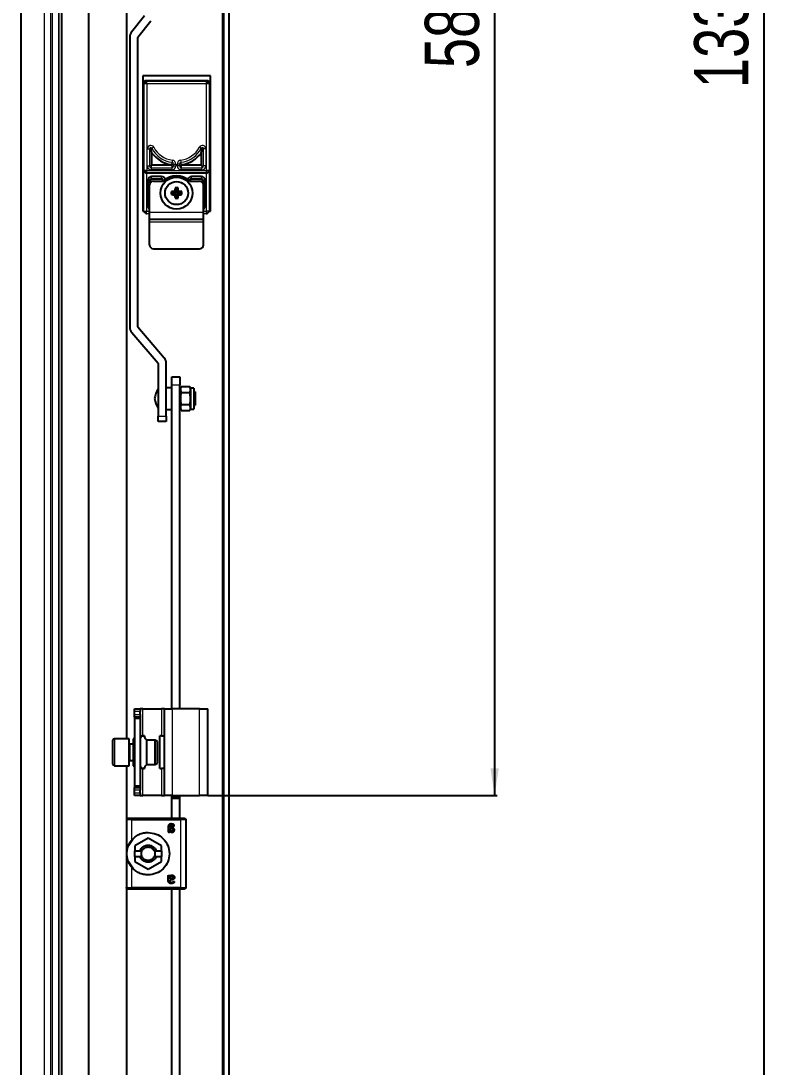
# Model space of a CAD drawing. Header units: millimetres. Extents: x -560 to 1716, y -1079 to 978.
# Drawn here: x 1440.2 to 1716.2, y -408.9 to -22.3 of the extents above; entities that cross this region are included whole.
import ezdxf

# ---------------------------------------------------------------- set-up
doc = ezdxf.new("R2010")
doc.units = ezdxf.units.MM
doc.layers.add('FORMAT', color=7, linetype='Continuous')
doc.styles.add('SLDTEXTSTYLE0', font='TXT', dxfattribs={"width": 0.75})
doc.dimstyles.new('SLDDIMSTYLE0', dxfattribs={"dimtxt": 20, "dimasz": 10, "dimexe": 0, "dimexo": 0.0625, "dimgap": 5, "dimtad": 2, "dimdec": 1, "dimrnd": 1e-09, "dimzin": 12, "dimdsep": 46, "dimtxsty": 'SLDTEXTSTYLE0', "dimsah": 1, "dimcen": 0.09, "dimadec": 0, "dimazin": 3, "dimtfac": 1, "dimtofl": 0, "dimtmove": 0, "dimatfit": 3, "dimfxl": 0, "dimfrac": 2, "dimtolj": 1, "dimtzin": 12, "dimarcsym": 0})

# ---------------------------------------------------------------- blocks, each defined once
blk = doc.blocks.new('_D_8')
at = {"layer": 'FORMAT'}
for p, q in [((1509.18, 648.44), (1715.68, 648.44)), ((1714.68, 648.44), (1714.68, -683.56)), ((1509.18, -683.56), (1715.68, -683.56))]:
    blk.add_line(p, q, dxfattribs=at)
for points in [[(1714.68, 648.44), (1713.14, 638.44), (1716.22, 638.44)], [(1714.68, -683.56), (1716.22, -673.56), (1713.14, -673.56)]]:
    blk.add_solid(points, dxfattribs=at)
at = {"layer": 'FORMAT', "insert": (1688.9, -47.11), "char_height": 20, "attachment_point": 1, "rotation": 90, "style": 'SLDTEXTSTYLE0'}
blk.add_mtext('1332', dxfattribs=at)
blk = doc.blocks.new('_D_11')
at = {"layer": 'FORMAT'}
for p, q in [((1509.18, 273.44), (1616.18, 273.44)), ((1615.18, 273.44), (1615.18, -308.56)), ((1509.18, -308.56), (1616.18, -308.56))]:
    blk.add_line(p, q, dxfattribs=at)
for points in [[(1615.18, 273.44), (1613.64, 263.44), (1616.72, 263.44)], [(1615.18, -308.56), (1616.72, -298.56), (1613.64, -298.56)]]:
    blk.add_solid(points, dxfattribs=at)
at = {"layer": 'FORMAT', "insert": (1589.4, -39.72), "char_height": 20, "attachment_point": 1, "rotation": 90, "style": 'SLDTEXTSTYLE0'}
blk.add_mtext('582', dxfattribs=at)

msp = doc.modelspace()

# ---------------------------------------------------------------- linework, layer by layer
at = {"color": 7, "linetype": 'Continuous', "lineweight": 25}
for p, q in [((1515.17, -795.06), (1515.17, 759.94)), ((1517.17, -795.06), (1517.17, 759.94)), ((1465.17, 726.94), (1465.17, -762.06)), ((1455.17, 697.44), (1455.17, -732.56)), ((1440.17, 682.44), (1440.17, -717.56)), ((1479.17, 252.44), (1479.17, -287.56)), ((1485.83, -20.41), (1481.07, -26.38)), ((1483.42, -28.25), (1488.18, -22.28)), ((1480.37, -28.38), (1480.37, -135.36)), ((1483.37, -135.36), (1483.37, -28.38)), ((1510.17, -42.56), (1485.17, -42.56)), ((1485.17, -42.56), (1485.17, -92.56)), ((1485.36, -92.56), (1485.36, -45.24)), ((1486.36, -44.24), (1508.99, -44.24)), ((1509.99, -45.24), (1509.99, -92.56)), ((1510.17, -92.56), (1510.17, -42.56)), ((1488.58, -71.12), (1488.12, -69.56)), ((1506.77, -71.12), (1507.22, -69.56)), ((1488.58, -75.6), (1488.58, -71.12)), ((1506.77, -71.12), (1506.77, -75.6)), ((1488.58, -75.6), (1488.32, -75.86)), ((1495.67, -75.6), (1488.58, -75.6)), ((1495.67, -75.41), (1495.92, -75.19)), ((1495.67, -75.41), (1495.67, -75.6)), ((1495.67, -75.6), (1495.92, -75.86)), ((1499.68, -75.41), (1499.42, -75.19)), ((1499.68, -75.6), (1499.42, -75.86)), ((1499.68, -75.6), (1499.68, -75.41)), ((1506.77, -75.6), (1499.68, -75.6)), ((1506.77, -75.6), (1507.02, -75.86)), ((1486.65, -78.56), (1486.63, -78.56)), ((1486.66, -78.56), (1486.65, -78.56)), ((1508.69, -78.56), (1486.66, -78.56)), ((1487.17, -81.06), (1487.17, -90.76)), ((1488.04, -82.03), (1488.04, -81.06)), ((1492.17, -79.76), (1488.47, -79.76)), ((1488.47, -80.62), (1492.17, -80.62)), ((1492.61, -81.06), (1492.61, -81.51)), ((1502.74, -81.51), (1502.74, -81.06)), ((1506.87, -79.76), (1503.17, -79.76)), ((1503.17, -80.62), (1506.87, -80.62)), ((1507.31, -81.06), (1507.31, -82.03)), ((1508.17, -90.76), (1508.17, -81.06)), ((1508.7, -78.56), (1508.69, -78.56)), ((1508.72, -78.56), (1508.7, -78.56)), ((1487.67, -93.01), (1487.67, -83.01)), ((1489.17, -81.51), (1492.78, -81.51)), ((1497.56, -84.35), (1497.13, -83.99)), ((1497.56, -84.35), (1497.56, -85.79)), ((1497.79, -84.35), (1498.22, -83.99)), ((1497.79, -85.79), (1497.79, -84.35)), ((1502.57, -81.51), (1506.17, -81.51)), ((1507.67, -93.01), (1507.67, -83.01)), ((1496.12, -85.79), (1495.75, -85.36)), ((1496.12, -86.02), (1495.75, -86.45)), ((1497.56, -85.79), (1496.12, -85.79)), ((1496.12, -86.02), (1497.56, -86.02)), ((1497.56, -85.79), (1497.04, -85.28)), ((1497.56, -86.02), (1497.04, -86.54)), ((1497.56, -87.47), (1497.13, -87.83)), ((1497.56, -86.02), (1497.56, -87.47)), ((1497.79, -85.79), (1498.3, -85.28)), ((1499.23, -85.79), (1497.79, -85.79)), ((1497.79, -87.47), (1497.79, -86.02)), ((1497.79, -86.02), (1498.3, -86.54)), ((1497.79, -86.02), (1499.23, -86.02)), ((1497.79, -87.47), (1498.22, -87.83)), ((1499.23, -85.79), (1499.6, -85.36)), ((1499.23, -86.02), (1499.6, -86.45)), ((1485.17, -92.56), (1485.39, -92.56)), ((1509.96, -92.56), (1510.17, -92.56)), ((1487.67, -95.51), (1487.67, -93.01)), ((1487.67, -95.51), (1507.67, -95.51)), ((1487.67, -96.51), (1487.67, -95.51)), ((1487.67, -105.01), (1487.67, -96.51)), ((1507.67, -95.51), (1507.67, -93.01)), ((1507.67, -96.51), (1507.67, -95.51)), ((1507.67, -105.01), (1507.67, -96.51)), ((1489.17, -106.51), (1506.17, -106.51)), ((1481.14, -137.43), (1490.83, -148.8)), ((1493.11, -146.86), (1483.42, -135.49)), ((1490.87, -148.93), (1490.87, -168.36)), ((1493.87, -168.36), (1493.87, -148.93)), ((1495.87, -153.86), (1498.87, -153.86)), ((1495.87, -156.86), (1495.87, -153.86)), ((1498.87, -153.86), (1498.87, -156.86)), ((1495.87, -157.86), (1493.87, -157.86)), ((1495.87, -276.56), (1495.87, -156.86)), ((1498.87, -276.56), (1498.87, -156.86)), ((1499.42, -157.41), (1499.07, -158.01)), ((1499.07, -158.01), (1499.07, -165.71)), ((1499.42, -157.41), (1502.53, -157.41)), ((1502.87, -158.01), (1502.53, -157.41)), ((1504.07, -158.01), (1502.87, -158.01)), ((1502.87, -158.01), (1502.87, -165.71)), ((1504.07, -158.01), (1504.07, -165.71)), ((1499.07, -158.91), (1498.87, -158.91)), ((1499.42, -159.63), (1502.53, -159.63)), ((1504.57, -159.41), (1504.07, -158.91)), ((1504.57, -159.41), (1504.57, -164.31)), ((1493.87, -165.86), (1495.87, -165.86)), ((1498.87, -164.81), (1499.07, -164.81)), ((1499.07, -165.71), (1499.42, -166.31)), ((1499.42, -164.08), (1502.53, -164.08)), ((1502.53, -166.31), (1502.87, -165.71)), ((1502.87, -165.71), (1504.07, -165.71)), ((1504.07, -164.81), (1504.57, -164.31)), ((1490.87, -170.36), (1490.87, -168.36)), ((1493.87, -168.36), (1493.87, -170.36)), ((1499.42, -166.31), (1502.53, -166.31)), ((1493.87, -170.36), (1490.87, -170.36)), ((1482.17, -276.56), (1484.17, -276.56)), ((1482.17, -277.56), (1482.17, -276.56)), ((1482.17, -278.56), (1482.17, -277.56)), ((1484.17, -276.56), (1484.17, -277.56)), ((1485.17, -276.56), (1484.17, -276.56)), ((1484.17, -278.56), (1484.17, -277.56)), ((1485.17, -276.56), (1492.17, -276.56)), ((1493.17, -276.56), (1492.17, -276.56)), ((1493.17, -276.56), (1496.17, -276.56)), ((1493.17, -308.56), (1493.17, -276.56)), ((1506.17, -276.56), (1496.17, -276.56)), ((1506.17, -276.56), (1509.17, -276.56)), ((1509.17, -308.56), (1509.17, -276.56)), ((1482.17, -279.56), (1482.17, -278.56)), ((1484.17, -279.56), (1482.17, -279.56)), ((1482.17, -279.56), (1482.17, -280.06)), ((1484.17, -280.06), (1482.17, -280.06)), ((1482.17, -280.06), (1482.17, -305.06)), ((1484.17, -278.56), (1484.17, -279.56)), ((1484.17, -279.56), (1484.17, -280.06)), ((1484.17, -280.06), (1484.17, -305.06)), ((1474.17, -296.96), (1474.17, -288.16)), ((1480.17, -287.56), (1474.77, -287.56)), ((1480.17, -297.56), (1480.17, -287.56)), ((1481.67, -289.56), (1480.42, -289.56)), ((1482.17, -287.56), (1481.67, -287.56)), ((1481.67, -287.56), (1481.67, -288.77)), ((1481.67, -288.77), (1481.67, -297.56)), ((1484.17, -286.56), (1485.17, -286.56)), ((1485.87, -286.56), (1485.17, -286.56)), ((1485.87, -286.56), (1485.87, -287.01)), ((1489.81, -288.06), (1486.67, -288.06)), ((1486.67, -297.06), (1486.67, -288.06)), ((1490.67, -288.56), (1489.81, -288.06)), ((1489.81, -297.06), (1489.81, -288.06)), ((1490.67, -296.56), (1490.67, -288.56)), ((1491.47, -298.56), (1491.47, -286.56)), ((1492.17, -286.56), (1491.47, -286.56)), ((1492.17, -286.56), (1493.17, -286.56)), ((1474.77, -297.56), (1480.17, -297.56)), ((1479.17, -297.56), (1479.17, -317.38)), ((1480.42, -295.56), (1481.67, -295.56)), ((1481.67, -297.56), (1482.17, -297.56)), ((1486.67, -297.06), (1489.81, -297.06)), ((1489.81, -297.06), (1490.67, -296.56)), ((1485.17, -298.56), (1484.17, -298.56)), ((1485.17, -298.56), (1485.87, -298.56)), ((1485.87, -298.11), (1485.87, -298.56)), ((1491.47, -298.56), (1492.17, -298.56)), ((1493.17, -298.56), (1492.17, -298.56)), ((1484.17, -305.06), (1482.17, -305.06)), ((1482.17, -305.06), (1482.17, -305.56)), ((1484.17, -305.06), (1484.17, -305.56)), ((1482.17, -306.56), (1482.17, -305.56)), ((1482.17, -305.56), (1484.17, -305.56)), ((1482.17, -307.56), (1482.17, -306.56)), ((1482.17, -308.56), (1482.17, -307.56)), ((1484.17, -308.56), (1482.17, -308.56)), ((1484.17, -305.56), (1484.17, -306.56)), ((1484.17, -307.56), (1484.17, -306.56)), ((1484.17, -307.56), (1484.17, -308.56)), ((1484.17, -308.56), (1485.17, -308.56)), ((1492.17, -308.56), (1485.17, -308.56)), ((1492.17, -308.56), (1493.17, -308.56)), ((1496.17, -308.56), (1493.17, -308.56)), ((1495.87, -309.02), (1495.87, -308.56)), ((1495.87, -309.52), (1495.87, -309.02)), ((1496.17, -308.56), (1506.17, -308.56)), ((1498.87, -309.02), (1498.87, -308.56)), ((1498.87, -309.52), (1498.87, -309.02)), ((1509.17, -308.56), (1506.17, -308.56)), ((1495.87, -309.52), (1498.87, -309.52)), ((1495.87, -317.06), (1495.87, -309.52)), ((1498.87, -317.36), (1498.87, -309.52)), ((1479.17, -317.56), (1479.17, -342.56)), ((1499.17, -317.06), (1481.17, -317.06)), ((1494.62, -320.1), (1494.62, -321.97)), ((1495.15, -320.35), (1495.15, -320.13)), ((1495.53, -320.35), (1495.15, -320.35)), ((1495.15, -320.71), (1495.57, -320.71)), ((1495.15, -321.29), (1495.15, -320.71)), ((1499.77, -317.06), (1499.52, -317.06)), ((1501.17, -342.56), (1501.17, -317.56)), ((1480, -326.93), (1481.51, -324.67)), ((1487.17, -324.34), (1482.22, -327.2)), ((1492.12, -327.2), (1487.17, -324.34)), ((1495.07, -321.97), (1495.07, -321.69)), ((1482.22, -327.2), (1482.22, -329.06)), ((1492.12, -329.06), (1492.12, -327.2)), ((1482.22, -329.06), (1484.19, -329.06)), ((1482.22, -331.06), (1482.22, -329.06)), ((1482.22, -331.06), (1482.22, -332.92)), ((1482.22, -331.06), (1484.19, -331.06)), ((1484.88, -329.06), (1484.19, -329.06)), ((1484.19, -331.06), (1484.88, -331.06)), ((1490.16, -329.06), (1489.47, -329.06)), ((1489.47, -331.06), (1490.16, -331.06)), ((1490.16, -329.06), (1492.12, -329.06)), ((1490.16, -331.06), (1492.12, -331.06)), ((1492.12, -329.06), (1492.12, -331.06)), ((1492.12, -332.92), (1492.12, -331.06)), ((1481.51, -335.44), (1480, -333.18)), ((1482.22, -332.92), (1487.17, -335.77)), ((1487.17, -335.77), (1492.12, -332.92)), ((1494.62, -340.02), (1494.62, -338.15)), ((1495.07, -338.15), (1495.07, -338.43)), ((1495.15, -339.41), (1495.15, -338.82)), ((1495.57, -339.41), (1495.15, -339.41)), ((1495.53, -339.76), (1495.15, -339.76)), ((1495.15, -339.76), (1495.15, -339.98)), ((1479.17, -342.73), (1479.17, -662.56)), ((1481.17, -343.06), (1499.17, -343.06)), ((1495.87, -651.56), (1495.87, -343.06)), ((1498.87, -651.56), (1498.87, -343.06)), ((1499.52, -343.06), (1499.77, -343.06))]:
    msp.add_line(p, q, dxfattribs=at)
at = {"color": 8, "linetype": 'Continuous', "lineweight": 18}
for p, q in [((1514.57, 757.34), (1514.57, -792.46)), ((1454.07, 696.34), (1454.07, -731.46)), ((1454.17, 696.44), (1454.17, -731.56)), ((1451.07, 693.34), (1451.07, -728.46)), ((1451.77, 694.03), (1451.77, -729.15)), ((1448.77, 691.03), (1448.77, -726.15)), ((1485.66, -45.54), (1485.36, -45.24)), ((1485.66, -77.56), (1485.66, -45.54)), ((1486.36, -44.24), (1486.66, -44.54)), ((1486.66, -44.54), (1508.69, -44.54)), ((1486.66, -45.54), (1486.66, -77.56)), ((1508.69, -45.54), (1486.66, -45.54)), ((1508.69, -44.54), (1508.99, -44.24)), ((1508.69, -77.56), (1508.69, -45.54)), ((1509.99, -45.24), (1509.69, -45.54)), ((1509.69, -45.54), (1509.69, -77.56)), ((1486.87, -75.86), (1486.87, -69.56)), ((1486.87, -69.56), (1487.66, -69.56)), ((1487.66, -69.56), (1487.66, -75.86)), ((1488.12, -69.56), (1487.66, -69.56)), ((1488.12, -69.56), (1488.53, -69.34)), ((1489.23, -68.96), (1488.53, -69.34)), ((1506.82, -69.34), (1506.12, -68.96)), ((1507.22, -69.56), (1506.82, -69.34)), ((1507.22, -69.56), (1507.69, -69.56)), ((1508.48, -69.56), (1507.69, -69.56)), ((1507.69, -75.86), (1507.69, -69.56)), ((1508.48, -69.56), (1508.48, -75.86)), ((1486.87, -75.86), (1487.66, -75.86)), ((1488.32, -75.86), (1487.66, -75.86)), ((1488.32, -75.86), (1488.32, -76.52)), ((1488.32, -76.52), (1488.32, -77.32)), ((1488.32, -76.52), (1495.92, -76.52)), ((1495.92, -77.32), (1488.32, -77.32)), ((1495.92, -75.19), (1496.01, -74.53)), ((1495.92, -75.19), (1496.59, -75.19)), ((1495.92, -75.86), (1495.92, -76.52)), ((1495.92, -75.86), (1496.59, -75.86)), ((1495.92, -76.52), (1495.92, -77.32)), ((1496.12, -73.74), (1496.01, -74.53)), ((1496.59, -75.19), (1497.38, -75.19)), ((1496.59, -75.86), (1496.59, -75.19)), ((1496.59, -75.86), (1497.38, -75.86)), ((1497.38, -75.19), (1497.38, -75.86)), ((1497.97, -75.86), (1497.97, -75.19)), ((1498.76, -75.19), (1497.97, -75.19)), ((1498.76, -75.86), (1497.97, -75.86)), ((1498.76, -75.19), (1498.76, -75.86)), ((1499.42, -75.19), (1498.76, -75.19)), ((1499.42, -75.86), (1498.76, -75.86)), ((1499.34, -74.53), (1499.23, -73.74)), ((1499.42, -75.19), (1499.34, -74.53)), ((1499.42, -75.86), (1499.42, -76.52)), ((1499.42, -77.32), (1499.42, -76.52)), ((1499.42, -76.52), (1507.02, -76.52)), ((1507.02, -77.32), (1499.42, -77.32)), ((1507.02, -75.86), (1507.02, -76.52)), ((1507.02, -75.86), (1507.69, -75.86)), ((1507.02, -77.32), (1507.02, -76.52)), ((1508.48, -75.86), (1507.69, -75.86)), ((1485.63, -77.56), (1485.66, -77.56)), ((1485.63, -92.61), (1485.63, -77.56)), ((1486.63, -78.56), (1486.63, -92.61)), ((1486.66, -77.56), (1508.69, -77.56)), ((1488.04, -81.06), (1487.17, -81.06)), ((1488.47, -80.62), (1488.47, -79.76)), ((1492.17, -80.62), (1492.17, -79.76)), ((1492.61, -81.06), (1493.28, -81.06)), ((1502.74, -81.06), (1502.07, -81.06)), ((1503.17, -80.62), (1503.17, -79.76)), ((1506.87, -80.62), (1506.87, -79.76)), ((1507.31, -81.06), (1508.17, -81.06)), ((1508.72, -92.61), (1508.72, -78.56)), ((1509.69, -77.56), (1509.72, -77.56)), ((1509.72, -77.56), (1509.72, -92.61)), ((1485.39, -92.84), (1485.63, -92.61)), ((1486.63, -92.61), (1487.67, -92.61)), ((1487.67, -90.76), (1487.17, -90.76)), ((1507.67, -90.76), (1508.17, -90.76)), ((1507.67, -92.61), (1508.72, -92.61)), ((1509.72, -92.61), (1509.96, -92.84)), ((1486.63, -93.6), (1486.39, -93.84)), ((1487.67, -93.6), (1486.63, -93.6)), ((1487.67, -93.01), (1507.67, -93.01)), ((1487.67, -96.51), (1507.67, -96.51)), ((1508.72, -93.6), (1507.67, -93.6)), ((1508.96, -93.84), (1508.72, -93.6)), ((1498.87, -156.86), (1495.87, -156.86)), ((1490.87, -168.36), (1493.87, -168.36)), ((1484.17, -277.56), (1482.17, -277.56)), ((1485.17, -286.56), (1485.17, -276.56)), ((1492.17, -276.56), (1492.17, -286.56)), ((1496.17, -308.56), (1496.17, -276.56)), ((1506.17, -308.56), (1506.17, -276.56)), ((1482.17, -278.56), (1484.17, -278.56)), ((1474.77, -287.56), (1474.77, -297.56)), ((1480.42, -289.56), (1480.42, -291.02)), ((1480.42, -291.02), (1480.42, -295.56)), ((1485.17, -308.56), (1485.17, -298.56)), ((1492.17, -298.56), (1492.17, -308.56)), ((1484.17, -306.56), (1482.17, -306.56)), ((1482.17, -307.56), (1484.17, -307.56)), ((1498.87, -309.02), (1495.87, -309.02)), ((1481.17, -325), (1481.17, -317.56)), ((1481.17, -317.56), (1499.17, -317.56)), ((1499.17, -317.56), (1499.17, -342.56)), ((1481.17, -342.56), (1481.17, -335.12)), ((1487.17, -332.56), (1487.17, -333.21)), ((1499.17, -342.56), (1481.17, -342.56))]:
    msp.add_line(p, q, dxfattribs=at)
at = {"color": 7, "linetype": 'Continuous', "lineweight": 25}
for radius in [5.9, 4.25]:
    msp.add_circle((1497.67, -85.91), radius, dxfattribs=at)
for centre, radius, start, end in [((1483.57, -28.38), 3.2, 141.4416, 180), ((1483.57, -28.38), 0.2, 141.4416, 180), ((1497.37, -64.59), 10.95, 216.5958, 261.061), ((1497.98, -64.59), 10.95, 278.939, 323.4042), ((1488.47, -81.06), 1.3, 90, 180), ((1488.47, -81.06), 0.435, 90, 180), ((1492.17, -81.06), 1.3, 6.3593, 90), ((1492.17, -81.06), 0.435, 0, 90), ((1497.67, -86.51), 7, 45.5847, 134.4153), ((1503.17, -81.06), 1.3, 90, 173.6407), ((1503.17, -81.06), 0.435, 90, 180), ((1506.87, -81.06), 1.3, 0, 90), ((1506.87, -81.06), 0.435, 0, 90), ((1489.17, -83.01), 1.5, 90, 180), ((1515.76, -85.84), 18.72, 174.3168, 178.2751), ((1497.67, -85.91), 2, 74.1146, 105.8854), ((1497.67, -85.91), 1.56, 85.8165, 94.1835), ((1479.59, -85.84), 18.72, 1.7249, 5.6832), ((1506.17, -83.01), 1.5, 0, 90), ((1497.67, -85.91), 2, 164.1146, 195.8854), ((1497.61, -103.99), 18.72, 91.7249, 95.6832), ((1497.61, -67.83), 18.72, 264.3168, 268.2751), ((1497.67, -85.91), 1.56, 175.8165, 184.1835), ((1515.76, -85.97), 18.72, 181.7249, 185.6832), ((1497.67, -85.91), 2, 254.1146, 285.8854), ((1497.67, -85.91), 1.56, 265.8165, 274.1835), ((1479.59, -85.97), 18.72, 354.3168, 358.2751), ((1497.74, -103.99), 18.72, 84.3168, 88.2751), ((1497.74, -67.83), 18.72, 271.7249, 275.6832), ((1497.67, -85.91), 1.56, 355.8165, 4.1835), ((1497.67, -85.91), 2, 344.1146, 15.8854), ((1488.47, -90.76), 1.3, 180, 232.0201), ((1506.87, -90.76), 1.3, 307.9799, 0), ((1489.17, -105.01), 1.5, 180, 270), ((1506.17, -105.01), 1.5, 270, 0), ((1483.57, -135.36), 3.2, 180, 220.4367), ((1483.57, -135.36), 0.2, 180, 220.4367), ((1490.67, -148.93), 3.2, 0, 40.4367), ((1490.67, -148.93), 0.2, 0, 40.4367), ((1497.52, -162.82), 8, 146.1291, 173.1181), ((1497.52, -160.9), 8, 186.8819, 213.8709), ((1474.77, -288.16), 0.6, 90, 180), ((1480.42, -289.31), 0.25, 180, 270), ((1474.77, -296.96), 0.6, 180, 270), ((1480.42, -295.81), 0.25, 90, 180)]:
    msp.add_arc(centre, radius, start, end, dxfattribs=at)
at = {"color": 8, "linetype": 'Continuous', "lineweight": 18}
for centre, radius, start, end in [((1488.12, -69.56), 1.26, 28.2631, 180), ((1488.12, -69.56), 0.46, 28.2631, 180), ((1497.37, -64.59), 10.04, 208.2631, 262.2213), ((1497.37, -64.59), 9.24, 208.2631, 262.2213), ((1497.98, -64.59), 9.24, 277.7787, 331.7369), ((1497.98, -64.59), 10.04, 277.7787, 331.7369), ((1507.22, -69.56), 1.26, 0, 151.7369), ((1507.22, -69.56), 0.46, 0, 151.7369), ((1488.32, -75.86), 1.46, 180, 270), ((1488.32, -75.86), 0.66, 180, 270), ((1495.92, -75.86), 1.46, 270, 0), ((1495.92, -75.86), 0.66, 270, 0), ((1495.92, -75.19), 0.66, 0, 82.2213), ((1495.92, -75.19), 1.46, 0, 82.2213), ((1499.42, -75.19), 1.46, 97.7787, 180), ((1499.42, -75.86), 1.46, 180, 270), ((1499.42, -75.19), 0.66, 97.7787, 180), ((1499.42, -75.86), 0.66, 180, 270), ((1507.02, -75.86), 1.46, 270, 0), ((1507.02, -75.86), 0.66, 270, 0)]:
    msp.add_arc(centre, radius, start, end, dxfattribs=at)
at = {"color": 7, "linetype": 'Continuous', "lineweight": 25}
for points, knots in [([(1485.36, -45.24), (1485.36, -45.21), (1485.37, -45.09), (1485.5, -44.87), (1485.72, -44.6), (1485.96, -44.4), (1486.15, -44.29), (1486.27, -44.25), (1486.33, -44.24), (1486.36, -44.24)], [0, 0, 0, 0, 0.0566974, 0.2503517, 0.4998638, 0.7488693, 0.8744535, 0.9435148, 1, 1, 1, 1]), ([(1508.99, -44.24), (1509.02, -44.24), (1509.14, -44.26), (1509.37, -44.38), (1509.63, -44.6), (1509.83, -44.84), (1509.94, -45.03), (1509.98, -45.15), (1509.99, -45.21), (1509.99, -45.24)], [0, 0, 0, 0, 0.056697, 0.250352, 0.499864, 0.748869, 0.874453, 0.943515, 1, 1, 1, 1]), ([(1485.63, -77.56), (1485.64, -77.61), (1485.68, -77.82), (1485.91, -78.1), (1486.19, -78.36), (1486.39, -78.48), (1486.52, -78.54), (1486.6, -78.55), (1486.63, -78.56)], [0, 0, 0, 0, 0.125207, 0.499639, 0.74848, 0.874099, 0.946251, 1, 1, 1, 1]), ([(1508.69, -78.56), (1508.72, -78.55), (1508.79, -78.55), (1508.9, -78.5), (1509.09, -78.4), (1509.23, -78.27), (1509.32, -78.19)], [0, 0, 0, 0, 0.124863, 0.249962, 0.500073, 1, 1, 1, 1]), ([(1508.72, -78.56), (1508.75, -78.55), (1508.9, -78.53), (1509.13, -78.38), (1509.4, -78.15), (1509.58, -77.91), (1509.69, -77.72), (1509.71, -77.61), (1509.72, -77.56)], [0, 0, 0, 0, 0.053741, 0.2506254, 0.4994286, 0.749504, 0.8748127, 1, 1, 1, 1]), ([(1499.42, -157.41), (1499.24, -157.81), (1498.91, -158.55), (1499.26, -159.29), (1499.42, -159.63)], [0, 0, 0, 0, 0.534707, 1, 1, 1, 1]), ([(1502.53, -159.63), (1502.71, -159.24), (1503.04, -158.49), (1502.69, -157.75), (1502.53, -157.41)], [0, 0, 0, 0, 0.534707, 1, 1, 1, 1]), ([(1499.42, -159.63), (1499.25, -160.39), (1498.91, -161.87), (1499.25, -163.35), (1499.42, -164.08)], [0, 0, 0, 0, 0.508481, 1, 1, 1, 1]), ([(1502.53, -164.08), (1502.7, -163.33), (1503.04, -161.84), (1502.7, -160.36), (1502.53, -159.63)], [0, 0, 0, 0, 0.508481, 1, 1, 1, 1]), ([(1499.42, -164.08), (1499.24, -164.48), (1498.91, -165.22), (1499.26, -165.96), (1499.42, -166.31)], [0, 0, 0, 0, 0.534707, 1, 1, 1, 1]), ([(1502.53, -166.31), (1502.71, -165.91), (1503.04, -165.17), (1502.69, -164.43), (1502.53, -164.08)], [0, 0, 0, 0, 0.534707, 1, 1, 1, 1]), ([(1486.67, -288.06), (1486.5, -287.9), (1486.15, -287.6), (1485.96, -287.03), (1485.59, -286.72), (1485.26, -286.59), (1484.9, -286.63), (1484.55, -286.82), (1484.3, -287.18), (1484.22, -287.48), (1484.17, -287.63)], [0, 0, 0, 0, 0.1856756, 0.3710252, 0.4669372, 0.5621716, 0.6563466, 0.7515528, 0.8738418, 1, 1, 1, 1]), ([(1484.17, -297.49), (1484.22, -297.64), (1484.3, -297.94), (1484.55, -298.3), (1484.9, -298.49), (1485.26, -298.52), (1485.59, -298.39), (1485.96, -298.09), (1486.15, -297.52), (1486.5, -297.21), (1486.67, -297.06)], [0, 0, 0, 0, 0.126158, 0.248447, 0.343653, 0.437828, 0.533063, 0.628975, 0.814324, 1, 1, 1, 1]), ([(1495.73, -319.06), (1495.58, -319.06), (1495.36, -319.07), (1495.08, -319.17), (1494.89, -319.29), (1494.75, -319.46), (1494.63, -319.73), (1494.62, -319.95), (1494.62, -320.1)], [0, 0, 0, 0, 0.250089, 0.382495, 0.500259, 0.622163, 0.750133, 1, 1, 1, 1]), ([(1495.15, -320.13), (1495.15, -320.04), (1495.16, -319.91), (1495.21, -319.74), (1495.29, -319.63), (1495.39, -319.55), (1495.52, -319.5), (1495.65, -319.47), (1495.74, -319.47), (1495.78, -319.47)], [0, 0, 0, 0, 0.250023, 0.382539, 0.499802, 0.620838, 0.749652, 0.874777, 1, 1, 1, 1]), ([(1496.91, -321.27), (1496.91, -321.19), (1496.9, -321.04), (1496.8, -320.82), (1496.65, -320.64), (1496.38, -320.47), (1495.99, -320.37), (1495.68, -320.36), (1495.53, -320.35)], [0, 0, 0, 0, 0.125049, 0.249886, 0.370856, 0.49982, 0.749609, 1, 1, 1, 1]), ([(1495.57, -320.71), (1495.68, -320.71), (1495.86, -320.72), (1496.08, -320.78), (1496.23, -320.87), (1496.32, -320.97), (1496.37, -321.1), (1496.38, -321.19), (1496.38, -321.23)], [0, 0, 0, 0, 0.279652, 0.500248, 0.629485, 0.750186, 0.875763, 1, 1, 1, 1]), ([(1496.79, -319.55), (1496.79, -319.5), (1496.79, -319.42), (1496.73, -319.33), (1496.59, -319.24), (1496.26, -319.11), (1495.94, -319.08), (1495.73, -319.06)], [0, 0, 0, 0, 0.124693, 0.187182, 0.249773, 0.500039, 1, 1, 1, 1]), ([(1495.78, -319.47), (1495.94, -319.49), (1496.19, -319.52), (1496.44, -319.64), (1496.56, -319.71), (1496.63, -319.75), (1496.67, -319.76), (1496.69, -319.76)], [0, 0, 0, 0, 0.4987, 0.749508, 0.874949, 0.946783, 1, 1, 1, 1]), ([(1496.69, -319.76), (1496.7, -319.76), (1496.72, -319.76), (1496.74, -319.75), (1496.75, -319.74), (1496.77, -319.71), (1496.78, -319.67), (1496.79, -319.63), (1496.79, -319.59), (1496.79, -319.57), (1496.79, -319.55)], [0, 0, 0, 0, 0.128825, 0.180169, 0.243397, 0.36986, 0.499864, 0.749649, 0.843476, 1, 1, 1, 1]), ([(1494.62, -321.97), (1494.62, -321.98), (1494.62, -321.99), (1494.63, -322.01), (1494.66, -322.04), (1494.73, -322.06), (1494.8, -322.06), (1494.84, -322.06)], [0, 0, 0, 0, 0.124881, 0.183376, 0.250934, 0.500336, 1, 1, 1, 1]), ([(1494.84, -322.06), (1494.89, -322.06), (1494.96, -322.06), (1495.03, -322.04), (1495.06, -322.01), (1495.07, -321.99), (1495.07, -321.98), (1495.07, -321.97)], [0, 0, 0, 0, 0.499718, 0.749437, 0.810587, 0.875078, 1, 1, 1, 1]), ([(1495.07, -321.69), (1495.2, -321.8), (1495.38, -321.97), (1495.66, -322.08), (1495.82, -322.11), (1495.91, -322.12), (1495.95, -322.12)], [0, 0, 0, 0, 0.499113, 0.749325, 0.874665, 1, 1, 1, 1]), ([(1495.87, -321.71), (1495.8, -321.7), (1495.65, -321.69), (1495.39, -321.55), (1495.24, -321.4), (1495.15, -321.29)], [0, 0, 0, 0, 0.249939, 0.499864, 1, 1, 1, 1]), ([(1496.38, -321.23), (1496.38, -321.3), (1496.37, -321.4), (1496.3, -321.52), (1496.24, -321.59), (1496.16, -321.65), (1496.06, -321.68), (1495.97, -321.7), (1495.9, -321.7), (1495.87, -321.71)], [0, 0, 0, 0, 0.249168, 0.373635, 0.49939, 0.619394, 0.749656, 0.87477, 1, 1, 1, 1]), ([(1495.95, -322.12), (1496.07, -322.11), (1496.25, -322.1), (1496.48, -322.01), (1496.63, -321.92), (1496.76, -321.79), (1496.88, -321.58), (1496.9, -321.39), (1496.91, -321.27)], [0, 0, 0, 0, 0.25007, 0.379181, 0.500499, 0.62417, 0.750842, 1, 1, 1, 1]), ([(1481.17, -335.12), (1480.89, -334.74), (1480.32, -333.99), (1479.76, -332.74), (1479.41, -331.46), (1479.28, -330.06), (1479.41, -328.65), (1479.76, -327.37), (1480.32, -326.13), (1480.89, -325.37), (1481.17, -325)], [0, 0, 0, 0, 0.125762, 0.25037, 0.375307, 0.500139, 0.62481, 0.749763, 0.874888, 1, 1, 1, 1]), ([(1494.62, -338.15), (1494.62, -338.14), (1494.62, -338.12), (1494.63, -338.1), (1494.66, -338.08), (1494.73, -338.06), (1494.8, -338.06), (1494.84, -338.06)], [0, 0, 0, 0, 0.124884, 0.186377, 0.250914, 0.500322, 1, 1, 1, 1]), ([(1495.73, -341.06), (1495.65, -341.06), (1495.51, -341.05), (1495.29, -341.02), (1495.08, -340.95), (1494.89, -340.83), (1494.75, -340.66), (1494.63, -340.39), (1494.62, -340.16), (1494.62, -340.02)], [0, 0, 0, 0, 0.125255, 0.250437, 0.383066, 0.500493, 0.622629, 0.75025, 1, 1, 1, 1]), ([(1494.84, -338.06), (1494.89, -338.06), (1494.95, -338.06), (1495.02, -338.08), (1495.04, -338.09), (1495.06, -338.1), (1495.07, -338.12), (1495.07, -338.14), (1495.07, -338.15)], [0, 0, 0, 0, 0.499162, 0.644242, 0.749698, 0.813605, 0.875217, 1, 1, 1, 1]), ([(1495.07, -338.43), (1495.2, -338.32), (1495.38, -338.15), (1495.7, -338.02), (1495.87, -338.01), (1495.95, -338)], [0, 0, 0, 0, 0.499364, 0.749701, 1, 1, 1, 1]), ([(1495.15, -338.82), (1495.24, -338.72), (1495.39, -338.56), (1495.62, -338.45), (1495.76, -338.42), (1495.83, -338.41), (1495.87, -338.41)], [0, 0, 0, 0, 0.499765, 0.749504, 0.874771, 1, 1, 1, 1]), ([(1495.15, -339.98), (1495.15, -340.03), (1495.15, -340.12), (1495.17, -340.25), (1495.21, -340.38), (1495.29, -340.49), (1495.39, -340.57), (1495.56, -340.64), (1495.7, -340.64), (1495.78, -340.65)], [0, 0, 0, 0, 0.125295, 0.250514, 0.383518, 0.50035, 0.621938, 0.750243, 1, 1, 1, 1]), ([(1496.91, -338.84), (1496.91, -338.88), (1496.91, -338.96), (1496.88, -339.11), (1496.8, -339.3), (1496.64, -339.47), (1496.38, -339.64), (1495.99, -339.75), (1495.68, -339.76), (1495.53, -339.76)], [0, 0, 0, 0, 0.062637, 0.125278, 0.250072, 0.374841, 0.499994, 0.749696, 1, 1, 1, 1]), ([(1496.38, -338.88), (1496.38, -338.93), (1496.37, -339.02), (1496.32, -339.14), (1496.23, -339.25), (1496.08, -339.34), (1495.86, -339.4), (1495.68, -339.41), (1495.57, -339.41)], [0, 0, 0, 0, 0.1244465, 0.2497948, 0.3699999, 0.4997343, 0.7199319, 1, 1, 1, 1]), ([(1495.87, -338.41), (1495.93, -338.41), (1496.03, -338.42), (1496.16, -338.47), (1496.24, -338.53), (1496.3, -338.6), (1496.35, -338.69), (1496.38, -338.78), (1496.38, -338.85), (1496.38, -338.88)], [0, 0, 0, 0, 0.249623, 0.37714, 0.499734, 0.62273, 0.749812, 0.874876, 1, 1, 1, 1]), ([(1495.95, -338), (1496.07, -338.01), (1496.25, -338.02), (1496.48, -338.1), (1496.63, -338.2), (1496.76, -338.33), (1496.88, -338.54), (1496.9, -338.72), (1496.91, -338.84)], [0, 0, 0, 0, 0.25007, 0.379559, 0.500499, 0.624556, 0.750843, 1, 1, 1, 1]), ([(1496.79, -340.56), (1496.79, -340.59), (1496.79, -340.64), (1496.78, -340.72), (1496.73, -340.79), (1496.59, -340.88), (1496.26, -341.01), (1495.94, -341.04), (1495.73, -341.06)], [0, 0, 0, 0, 0.062686, 0.125173, 0.187628, 0.250185, 0.500314, 1, 1, 1, 1]), ([(1495.78, -340.65), (1495.95, -340.63), (1496.26, -340.61), (1496.52, -340.39), (1496.67, -340.36), (1496.69, -340.35)], [0, 0, 0, 0, 0.498852, 0.946609, 1, 1, 1, 1]), ([(1496.69, -340.35), (1496.7, -340.35), (1496.72, -340.36), (1496.74, -340.37), (1496.75, -340.38), (1496.77, -340.4), (1496.79, -340.46), (1496.79, -340.52), (1496.79, -340.56)], [0, 0, 0, 0, 0.13107, 0.182437, 0.243796, 0.371388, 0.500442, 1, 1, 1, 1])]:
    msp.add_open_spline(points, degree=3, knots=knots, dxfattribs=at)
at = {"color": 8, "linetype": 'Continuous', "lineweight": 18}
for points, knots in [([(1486.03, -44.91), (1485.94, -45), (1485.82, -45.14), (1485.71, -45.33), (1485.67, -45.45), (1485.66, -45.51), (1485.66, -45.54)], [0, 0, 0, 0, 0.499932, 0.750046, 0.875143, 1, 1, 1, 1]), ([(1486.03, -45.54), (1485.93, -45.54), (1485.79, -45.54), (1485.68, -45.54), (1485.66, -45.54), (1485.66, -45.54)], [0, 0, 0, 0, 0.633094, 0.851999, 1, 1, 1, 1]), ([(1486.66, -44.54), (1486.63, -44.54), (1486.56, -44.55), (1486.45, -44.6), (1486.26, -44.7), (1486.12, -44.83), (1486.03, -44.91)], [0, 0, 0, 0, 0.124863, 0.249962, 0.500073, 1, 1, 1, 1]), ([(1486.03, -44.91), (1486.03, -44.92), (1486.04, -44.93), (1486.11, -44.99), (1486.14, -45.02)], [0, 0, 0, 0, 0.584601, 1, 1, 1, 1]), ([(1486.03, -45.54), (1486.04, -45.43), (1486.04, -45.25), (1486.11, -45.09), (1486.14, -45.02)], [0, 0, 0, 0, 0.584782, 1, 1, 1, 1]), ([(1486.66, -45.54), (1486.62, -45.54), (1486.53, -45.54), (1486.31, -45.54), (1486.15, -45.54), (1486.03, -45.54)], [0, 0, 0, 0, 0.148001, 0.366906, 1, 1, 1, 1]), ([(1486.66, -44.91), (1486.55, -44.92), (1486.36, -44.93), (1486.2, -44.99), (1486.14, -45.02)], [0, 0, 0, 0, 0.584782, 1, 1, 1, 1]), ([(1486.66, -44.91), (1486.66, -44.83), (1486.66, -44.7), (1486.66, -44.6), (1486.66, -44.55), (1486.66, -44.54), (1486.66, -44.54)], [0, 0, 0, 0, 0.499933, 0.750044, 0.87514, 1, 1, 1, 1]), ([(1486.66, -45.54), (1486.66, -45.51), (1486.66, -45.45), (1486.66, -45.33), (1486.66, -45.14), (1486.66, -45.01), (1486.66, -44.91)], [0, 0, 0, 0, 0.124527, 0.250035, 0.500121, 1, 1, 1, 1]), ([(1508.69, -44.91), (1508.69, -44.81), (1508.69, -44.67), (1508.69, -44.56), (1508.69, -44.55), (1508.69, -44.54)], [0, 0, 0, 0, 0.633094, 0.851999, 1, 1, 1, 1]), ([(1509.32, -44.91), (1509.23, -44.83), (1509.09, -44.7), (1508.9, -44.6), (1508.79, -44.55), (1508.72, -44.54), (1508.69, -44.54)], [0, 0, 0, 0, 0.4999316, 0.750046, 0.8751428, 1, 1, 1, 1]), ([(1508.69, -45.54), (1508.69, -45.5), (1508.69, -45.41), (1508.69, -45.19), (1508.69, -45.03), (1508.69, -44.91)], [0, 0, 0, 0, 0.148001, 0.3669064, 1, 1, 1, 1]), ([(1508.69, -44.91), (1508.8, -44.92), (1508.99, -44.93), (1509.15, -44.99), (1509.21, -45.02)], [0, 0, 0, 0, 0.584782, 1, 1, 1, 1]), ([(1509.32, -45.54), (1509.2, -45.54), (1509.04, -45.54), (1508.82, -45.54), (1508.73, -45.54), (1508.69, -45.54)], [0, 0, 0, 0, 0.633094, 0.851999, 1, 1, 1, 1]), ([(1509.32, -44.91), (1509.32, -44.92), (1509.31, -44.93), (1509.24, -44.99), (1509.21, -45.02)], [0, 0, 0, 0, 0.584601, 1, 1, 1, 1]), ([(1509.32, -45.54), (1509.31, -45.43), (1509.31, -45.25), (1509.24, -45.09), (1509.21, -45.02)], [0, 0, 0, 0, 0.584782, 1, 1, 1, 1]), ([(1509.69, -45.54), (1509.69, -45.51), (1509.68, -45.45), (1509.64, -45.33), (1509.53, -45.14), (1509.41, -45), (1509.32, -44.91)], [0, 0, 0, 0, 0.124863, 0.249962, 0.500073, 1, 1, 1, 1]), ([(1509.69, -45.54), (1509.69, -45.54), (1509.67, -45.54), (1509.56, -45.54), (1509.42, -45.54), (1509.32, -45.54)], [0, 0, 0, 0, 0.148001, 0.366906, 1, 1, 1, 1]), ([(1486.03, -77.56), (1485.95, -77.56), (1485.82, -77.56), (1485.72, -77.56), (1485.67, -77.56), (1485.66, -77.56), (1485.66, -77.56)], [0, 0, 0, 0, 0.49988, 0.749964, 0.875473, 1, 1, 1, 1]), ([(1486.03, -78.19), (1485.92, -78.07), (1485.78, -77.91), (1485.67, -77.69), (1485.66, -77.59), (1485.66, -77.56)], [0, 0, 0, 0, 0.633497, 0.852215, 1, 1, 1, 1]), ([(1486.66, -77.56), (1486.63, -77.56), (1486.57, -77.56), (1486.45, -77.56), (1486.26, -77.56), (1486.12, -77.56), (1486.03, -77.56)], [0, 0, 0, 0, 0.124527, 0.250035, 0.500121, 1, 1, 1, 1]), ([(1486.03, -77.56), (1486.04, -77.67), (1486.04, -77.85), (1486.11, -78.02), (1486.14, -78.08)], [0, 0, 0, 0, 0.585225, 1, 1, 1, 1]), ([(1486.03, -78.19), (1486.03, -78.18), (1486.04, -78.18), (1486.11, -78.11), (1486.14, -78.08)], [0, 0, 0, 0, 0.5850478, 1, 1, 1, 1]), ([(1486.66, -78.56), (1486.62, -78.55), (1486.53, -78.54), (1486.3, -78.43), (1486.15, -78.29), (1486.03, -78.19)], [0, 0, 0, 0, 0.147785, 0.366503, 1, 1, 1, 1]), ([(1486.66, -78.19), (1486.55, -78.18), (1486.36, -78.18), (1486.2, -78.11), (1486.14, -78.08)], [0, 0, 0, 0, 0.585048, 1, 1, 1, 1]), ([(1486.66, -78.19), (1486.66, -78.1), (1486.66, -77.96), (1486.66, -77.77), (1486.66, -77.65), (1486.66, -77.59), (1486.66, -77.56)], [0, 0, 0, 0, 0.4998775, 0.7499648, 0.8754836, 1, 1, 1, 1]), ([(1486.66, -78.56), (1486.66, -78.55), (1486.66, -78.55), (1486.66, -78.5), (1486.66, -78.4), (1486.66, -78.27), (1486.66, -78.19)], [0, 0, 0, 0, 0.124863, 0.249962, 0.500073, 1, 1, 1, 1]), ([(1508.69, -78.19), (1508.69, -78.07), (1508.69, -77.91), (1508.69, -77.69), (1508.69, -77.59), (1508.69, -77.56)], [0, 0, 0, 0, 0.633497, 0.852215, 1, 1, 1, 1]), ([(1509.32, -77.56), (1509.23, -77.56), (1509.09, -77.56), (1508.9, -77.56), (1508.78, -77.56), (1508.72, -77.56), (1508.69, -77.56)], [0, 0, 0, 0, 0.49988, 0.749964, 0.875473, 1, 1, 1, 1]), ([(1508.69, -78.19), (1508.8, -78.18), (1508.99, -78.18), (1509.15, -78.11), (1509.21, -78.08)], [0, 0, 0, 0, 0.585048, 1, 1, 1, 1]), ([(1508.69, -78.56), (1508.69, -78.55), (1508.69, -78.54), (1508.69, -78.43), (1508.69, -78.29), (1508.69, -78.19)], [0, 0, 0, 0, 0.147785, 0.366503, 1, 1, 1, 1]), ([(1509.32, -77.56), (1509.31, -77.67), (1509.31, -77.85), (1509.24, -78.02), (1509.21, -78.08)], [0, 0, 0, 0, 0.585225, 1, 1, 1, 1]), ([(1509.32, -78.19), (1509.32, -78.18), (1509.31, -78.18), (1509.24, -78.11), (1509.21, -78.08)], [0, 0, 0, 0, 0.585048, 1, 1, 1, 1]), ([(1509.69, -77.56), (1509.69, -77.56), (1509.68, -77.56), (1509.63, -77.56), (1509.53, -77.56), (1509.4, -77.56), (1509.32, -77.56)], [0, 0, 0, 0, 0.124527, 0.250035, 0.500121, 1, 1, 1, 1]), ([(1509.32, -78.19), (1509.41, -78.1), (1509.53, -77.96), (1509.64, -77.77), (1509.68, -77.65), (1509.69, -77.59), (1509.69, -77.56)], [0, 0, 0, 0, 0.4998775, 0.7499648, 0.8754836, 1, 1, 1, 1]), ([(1485.63, -92.61), (1485.63, -92.61), (1485.65, -92.61), (1485.76, -92.61), (1485.9, -92.61), (1486, -92.61)], [0, 0, 0, 0, 0.148001, 0.366906, 1, 1, 1, 1]), ([(1485.63, -92.61), (1485.63, -92.64), (1485.64, -92.7), (1485.68, -92.81), (1485.79, -93.01), (1485.91, -93.14), (1486, -93.24)], [0, 0, 0, 0, 0.124863, 0.249962, 0.500073, 1, 1, 1, 1]), ([(1486, -92.61), (1486.12, -92.61), (1486.28, -92.61), (1486.5, -92.61), (1486.59, -92.61), (1486.63, -92.61)], [0, 0, 0, 0, 0.633094, 0.851999, 1, 1, 1, 1]), ([(1486, -92.61), (1486.01, -92.71), (1486.01, -92.9), (1486.08, -93.06), (1486.11, -93.13)], [0, 0, 0, 0, 0.584782, 1, 1, 1, 1]), ([(1486.63, -93.23), (1486.63, -93.14), (1486.63, -93), (1486.63, -92.81), (1486.63, -92.7), (1486.63, -92.64), (1486.63, -92.61)], [0, 0, 0, 0, 0.49988, 0.749964, 0.875473, 1, 1, 1, 1]), ([(1509.35, -92.61), (1509.26, -92.61), (1509.12, -92.61), (1508.93, -92.61), (1508.81, -92.61), (1508.75, -92.61), (1508.72, -92.61)], [0, 0, 0, 0, 0.49988, 0.749964, 0.875473, 1, 1, 1, 1]), ([(1508.72, -93.23), (1508.72, -93.11), (1508.72, -92.96), (1508.72, -92.73), (1508.72, -92.64), (1508.72, -92.61)], [0, 0, 0, 0, 0.6330936, 0.851999, 1, 1, 1, 1]), ([(1509.35, -92.61), (1509.34, -92.71), (1509.34, -92.9), (1509.27, -93.06), (1509.24, -93.13)], [0, 0, 0, 0, 0.5847816, 1, 1, 1, 1]), ([(1509.72, -92.61), (1509.72, -92.61), (1509.71, -92.61), (1509.66, -92.61), (1509.56, -92.61), (1509.43, -92.61), (1509.35, -92.61)], [0, 0, 0, 0, 0.124859, 0.249955, 0.500068, 1, 1, 1, 1]), ([(1509.35, -93.24), (1509.44, -93.14), (1509.56, -93.01), (1509.67, -92.81), (1509.71, -92.7), (1509.72, -92.64), (1509.72, -92.61)], [0, 0, 0, 0, 0.4999316, 0.750046, 0.8751428, 1, 1, 1, 1]), ([(1486, -93.24), (1486, -93.23), (1486.01, -93.22), (1486.08, -93.15), (1486.11, -93.13)], [0, 0, 0, 0, 0.584601, 1, 1, 1, 1]), ([(1486, -93.24), (1486.09, -93.32), (1486.23, -93.45), (1486.42, -93.55), (1486.54, -93.6), (1486.6, -93.6), (1486.63, -93.6)], [0, 0, 0, 0, 0.499931, 0.750045, 0.875142, 1, 1, 1, 1]), ([(1486.63, -93.23), (1486.52, -93.23), (1486.33, -93.22), (1486.17, -93.15), (1486.11, -93.13)], [0, 0, 0, 0, 0.584782, 1, 1, 1, 1]), ([(1486.63, -93.6), (1486.63, -93.6), (1486.63, -93.59), (1486.63, -93.55), (1486.63, -93.44), (1486.63, -93.32), (1486.63, -93.23)], [0, 0, 0, 0, 0.124859, 0.249955, 0.500068, 1, 1, 1, 1]), ([(1508.72, -93.23), (1508.83, -93.23), (1509.02, -93.22), (1509.18, -93.15), (1509.24, -93.13)], [0, 0, 0, 0, 0.584782, 1, 1, 1, 1]), ([(1508.72, -93.6), (1508.72, -93.6), (1508.72, -93.59), (1508.72, -93.48), (1508.72, -93.34), (1508.72, -93.23)], [0, 0, 0, 0, 0.148001, 0.366906, 1, 1, 1, 1]), ([(1508.72, -93.6), (1508.75, -93.6), (1508.81, -93.6), (1508.93, -93.55), (1509.12, -93.45), (1509.26, -93.32), (1509.35, -93.24)], [0, 0, 0, 0, 0.124863, 0.249962, 0.500073, 1, 1, 1, 1]), ([(1509.35, -93.24), (1509.35, -93.23), (1509.34, -93.22), (1509.27, -93.15), (1509.24, -93.13)], [0, 0, 0, 0, 0.584601, 1, 1, 1, 1])]:
    msp.add_open_spline(points, degree=3, knots=knots, dxfattribs=at)
at = {"color": 7, "linetype": 'Continuous', "lineweight": 25}
for points in [[(1479.67, -317.06), (1479.61, -317.07), (1479.48, -317.08), (1479.31, -317.2), (1479.2, -317.36), (1479.18, -317.49), (1479.17, -317.56)], [(1481.17, -317.06), (1480.98, -317.06), (1480.59, -317.06), (1480.09, -317.06), (1479.74, -317.06), (1479.7, -317.06), (1479.67, -317.06)], [(1500.67, -317.06), (1500.65, -317.06), (1500.61, -317.06), (1500.26, -317.06), (1499.76, -317.06), (1499.37, -317.06), (1499.17, -317.06)], [(1500.67, -317.06), (1500.74, -317.07), (1500.87, -317.08), (1501.04, -317.2), (1501.15, -317.36), (1501.17, -317.49), (1501.17, -317.56)], [(1481.17, -325), (1481.57, -324.58), (1482.36, -323.76), (1483.84, -322.89), (1485.47, -322.31), (1486.61, -322.24), (1487.17, -322.21)], [(1487.17, -322.21), (1488.2, -322.33), (1490.26, -322.56), (1492.87, -324.38), (1494.62, -326.97), (1495.23, -330.06), (1494.62, -333.14), (1492.87, -335.74), (1490.26, -337.55), (1488.2, -337.79), (1487.17, -337.91)], [(1484.19, -329.06), (1484.32, -328.76), (1484.58, -328.15), (1485.31, -327.46), (1486.19, -327.01), (1487.17, -326.86), (1488.16, -327.01), (1489.04, -327.46), (1489.77, -328.15), (1490.03, -328.76), (1490.16, -329.06)], [(1484.88, -329.06), (1485, -328.84), (1485.23, -328.42), (1485.79, -327.94), (1486.45, -327.62), (1486.93, -327.58), (1487.17, -327.56)], [(1487.17, -327.56), (1487.42, -327.58), (1487.9, -327.62), (1488.56, -327.94), (1489.12, -328.42), (1489.35, -328.84), (1489.47, -329.06)], [(1487.17, -333.21), (1486.85, -333.18), (1486.19, -333.12), (1485.31, -332.65), (1484.58, -331.96), (1484.32, -331.36), (1484.19, -331.06)], [(1484.88, -331.06), (1484.82, -330.9), (1484.71, -330.57), (1484.66, -330.06), (1484.71, -329.54), (1484.82, -329.22), (1484.88, -329.06)], [(1487.17, -332.56), (1486.93, -332.54), (1486.45, -332.5), (1485.79, -332.18), (1485.23, -331.7), (1485, -331.27), (1484.88, -331.06)], [(1490.16, -331.06), (1490.03, -331.36), (1489.77, -331.96), (1489.04, -332.65), (1488.16, -333.12), (1487.5, -333.18), (1487.17, -333.21)], [(1489.47, -331.06), (1489.35, -331.27), (1489.12, -331.7), (1488.56, -332.18), (1487.9, -332.5), (1487.42, -332.54), (1487.17, -332.56)], [(1489.47, -329.06), (1489.53, -329.22), (1489.64, -329.54), (1489.69, -330.06), (1489.64, -330.57), (1489.53, -330.9), (1489.47, -331.06)], [(1487.17, -337.91), (1486.61, -337.87), (1485.47, -337.8), (1483.84, -337.23), (1482.36, -336.36), (1481.57, -335.53), (1481.17, -335.12)], [(1479.67, -343.06), (1479.61, -343.05), (1479.48, -343.04), (1479.31, -342.92), (1479.2, -342.75), (1479.18, -342.62), (1479.17, -342.56)], [(1479.67, -343.06), (1479.7, -343.06), (1479.74, -343.06), (1480.09, -343.06), (1480.59, -343.06), (1480.98, -343.06), (1481.17, -343.06)], [(1499.17, -343.06), (1499.37, -343.06), (1499.76, -343.06), (1500.26, -343.06), (1500.61, -343.06), (1500.65, -343.06), (1500.67, -343.06)], [(1501.17, -342.56), (1501.17, -342.62), (1501.15, -342.75), (1501.04, -342.92), (1500.87, -343.04), (1500.74, -343.05), (1500.67, -343.06)]]:
    msp.add_open_spline(points, degree=3, dxfattribs=at)
at = {"color": 8, "linetype": 'Continuous', "lineweight": 18}
for points in [[(1481.17, -317.56), (1480.91, -317.56), (1480.39, -317.56), (1479.73, -317.56), (1479.27, -317.56), (1479.21, -317.56), (1479.17, -317.56)], [(1481.17, -317.06), (1481.17, -317.07), (1481.17, -317.08), (1481.17, -317.2), (1481.17, -317.36), (1481.17, -317.49), (1481.17, -317.56)], [(1499.17, -317.56), (1499.17, -317.49), (1499.17, -317.36), (1499.17, -317.2), (1499.17, -317.08), (1499.17, -317.07), (1499.17, -317.06)], [(1501.17, -317.56), (1501.14, -317.56), (1501.08, -317.56), (1500.62, -317.56), (1499.96, -317.56), (1499.44, -317.56), (1499.17, -317.56)], [(1479.17, -342.56), (1479.21, -342.56), (1479.27, -342.56), (1479.73, -342.56), (1480.39, -342.56), (1480.91, -342.56), (1481.17, -342.56)], [(1481.17, -342.56), (1481.17, -342.62), (1481.17, -342.75), (1481.17, -342.92), (1481.17, -343.04), (1481.17, -343.05), (1481.17, -343.06)], [(1499.17, -343.06), (1499.17, -343.05), (1499.17, -343.04), (1499.17, -342.92), (1499.17, -342.75), (1499.17, -342.62), (1499.17, -342.56)], [(1499.17, -342.56), (1499.44, -342.56), (1499.96, -342.56), (1500.62, -342.56), (1501.08, -342.56), (1501.14, -342.56), (1501.17, -342.56)]]:
    msp.add_open_spline(points, degree=3, dxfattribs=at)

# ---------------------------------------------------------------- dimensions: what is measured, and where the dimension line sits
at = {"layer": 'FORMAT'}
for base, p1, p2, picture, middle in [((1714.68, -683.56), (1509.17, 648.44), (1509.17, -683.56), '_D_8', (1714.68, -17.56)), ((1615.18, -308.56), (1509.17, 273.44), (1509.17, -308.56), '_D_11', (1615.18, -17.56))]:
    dim = msp.add_linear_dim(base=base, p1=p1, p2=p2, angle=90, dimstyle='SLDDIMSTYLE0', dxfattribs=at)
    dim.commit()
    dim.dimension.update_dxf_attribs({"geometry": picture, "text_midpoint": middle, "dimtype": 160})

doc.saveas('drawing.dxf')
